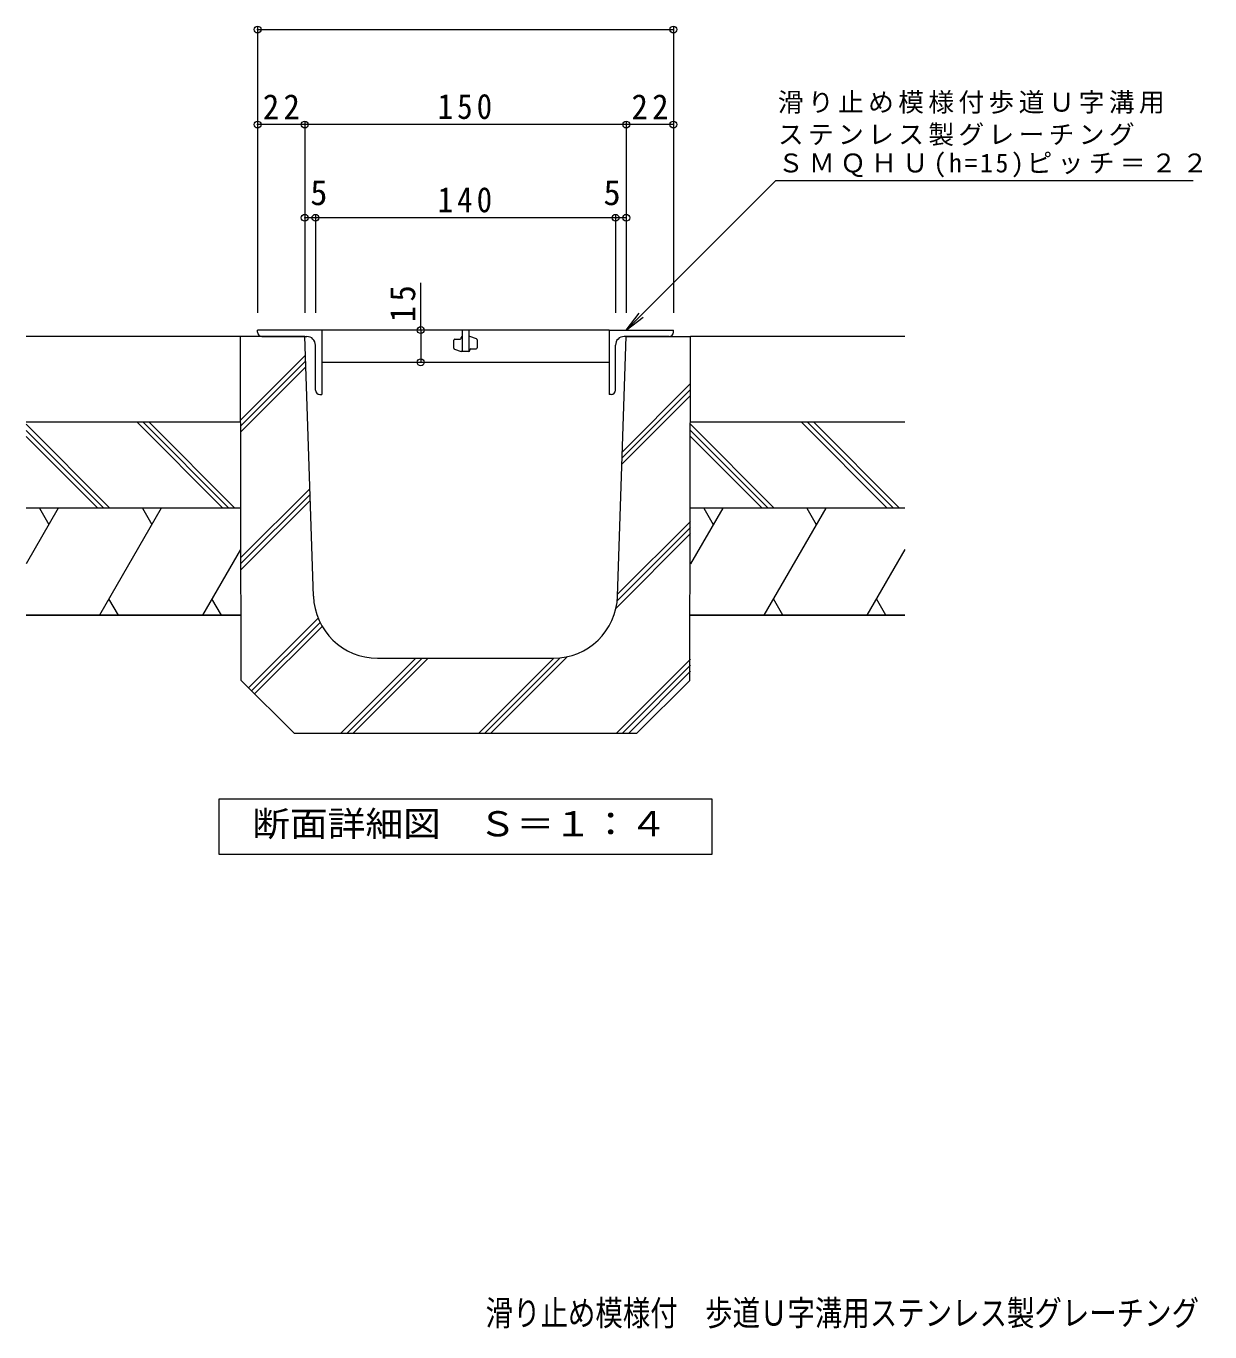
# Model space of a CAD drawing. Units: millimetres on the paper, enlarged 10 times, with parts at other scales. Extents: x -1570 to 1782, y -1355 to 1104.
# Drawn here: x -1417 to -36, y -1355 to 167 of the extents above; entities that cross this region are included whole.
import ezdxf
from ezdxf.enums import TextEntityAlignment as Align

# ---------------------------------------------------------------- set-up
doc = ezdxf.new("R2010")
doc.units = ezdxf.units.MM
doc.header["$LTSCALE"] = 10
doc.header["$PDMODE"] = 32
doc.header["$PDSIZE"] = 8
for name, color, linetype, lineweight in [('A-0', 7, 'Continuous', 9), ('A-2', 3, 'Continuous', 9), ('A-5', 7, 'Continuous', 9), ('A-6', 6, 'Continuous', 5)]:
    doc.layers.add(name, color=color, linetype=linetype, lineweight=lineweight)
doc.layers.add('F-5', color=2, linetype='Continuous')
doc.styles.add('ＭＳ ゴシック', font='')
doc.styles.get('ＭＳ ゴシック').set_extended_font_data('MS Gothic')

msp = doc.modelspace()

# ---------------------------------------------------------------- linework, layer by layer
at = {"layer": 'A-0'}
for p, q in [((-1146.8, 165.82), (-1146.8, -167.55)), ((-1146.8, 162.82), (-661.8, 162.82)), ((-661.8, 165.82), (-661.8, -167.55)), ((-1091.8, 52.12), (-1146.8, 52.12)), ((-1091.8, 55.12), (-1091.8, -167.55)), ((-716.8, 52.12), (-1091.8, 52.12)), ((-716.8, 55.12), (-716.8, -167.55)), ((-661.8, 52.12), (-716.8, 52.12)), ((-1079.3, -56.63), (-1091.8, -56.63)), ((-1079.3, -53.63), (-1079.3, -167.55)), ((-729.3, -56.63), (-1079.3, -56.63)), ((-729.3, -53.63), (-729.3, -167.55)), ((-716.8, -56.63), (-729.3, -56.63)), ((-956.48, -187.55), (-956.48, -132.45)), ((-956.48, -187.55), (-956.48, -225.05))]:
    msp.add_line(p, q, dxfattribs=at)
for p in [(-1146.8, 162.82), (-661.8, 162.82), (-1146.8, 52.12), (-1091.8, 52.12), (-716.8, 52.12), (-661.8, 52.12), (-1091.8, -56.63), (-1079.3, -56.63), (-729.3, -56.63), (-716.8, -56.63), (-956.48, -187.55), (-956.48, -225.05)]:
    msp.add_point(p, dxfattribs=at)
at = {"layer": 'A-2'}
for p, q in [((-1071.8, -187.55), (-1146.8, -187.55)), ((-1146.8, -190.05), (-1146.8, -187.55)), ((-1141.8, -195.05), (-1089.3, -195.05)), ((-1071.8, -187.55), (-1071.8, -262.55)), ((-736.8, -187.55), (-1071.8, -187.55)), ((-909.3, -196.93), (-909.3, -196.3)), ((-908.05, -187.55), (-908.05, -212.55)), ((-900.55, -187.55), (-908.05, -187.55)), ((-900.55, -187.55), (-900.55, -212.55)), ((-899.3, -195.05), (-900.55, -195.05)), ((-891.38, -197.88), (-899.3, -195.05)), ((-736.8, -187.55), (-736.8, -262.55)), ((-736.8, -187.55), (-661.8, -187.55)), ((-666.8, -195.05), (-719.3, -195.05)), ((-661.8, -190.05), (-661.8, -187.55)), ((-1079.3, -257.55), (-1079.3, -205.05)), ((-918.05, -208.54), (-918.05, -199.42)), ((-917.22, -209.72), (-909.3, -212.55)), ((-916.8, -198.17), (-910.55, -198.17)), ((-900.55, -212.55), (-909.3, -212.55)), ((-899.3, -211.3), (-899.3, -210.68)), ((-898.05, -209.42), (-891.8, -209.42)), ((-890.55, -199.06), (-890.55, -208.17)), ((-729.3, -257.55), (-729.3, -205.05)), ((-1071.8, -225.05), (-736.8, -225.05)), ((-1074.3, -262.55), (-1071.8, -262.55)), ((-734.3, -262.55), (-736.8, -262.55))]:
    msp.add_line(p, q, dxfattribs=at)
for centre, radius, start, end in [((-1141.8, -190.05), 5, 180, 270), ((-1089.3, -205.05), 10, 0, 90), ((-910.55, -196.93), 1.25, 270, 0), ((-908.05, -196.3), 1.25, 90, 180), ((-891.8, -199.06), 1.25, 0, 70.34616), ((-719.3, -205.05), 10, 90, 180), ((-666.8, -190.05), 5, 270, 0), ((-916.8, -199.42), 1.25, 90, 180), ((-916.8, -208.54), 1.25, 180, 250.34616), ((-900.55, -211.3), 1.25, 270, 0), ((-898.05, -210.68), 1.25, 90, 180), ((-891.8, -208.17), 1.25, 270, 0), ((-1074.3, -257.55), 5, 180, 270), ((-734.3, -257.55), 5, 270, 0)]:
    msp.add_arc(centre, radius, start, end, dxfattribs=at)
at = {"layer": 'A-5'}
for p, q in [((-716.79, -187.55), (-542.33, -13.08)), ((-542.33, -13.08), (-55.59, -13.08)), ((-716.79, -187.55), (-701.58, -167.72)), ((-716.79, -187.55), (-696.96, -172.33))]:
    msp.add_line(p, q, dxfattribs=at)
msp.add_lwpolyline([(-1191.8, -799), (-1191.8, -734.01), (-616.8, -734.01), (-616.8, -799)], close=True, dxfattribs=at)
at = {"layer": 'A-6'}
for p, q in [((-1166.8, -195.05), (-1416.8, -195.05)), ((-1165.93, -595.91), (-1166.8, -195.05)), ((-1091.8, -195.05), (-1166.8, -195.05)), ((-1081.71, -497.55), (-1091.8, -195.05)), ((-726.88, -497.55), (-716.8, -195.05)), ((-716.8, -195.05), (-641.8, -195.05)), ((-391.8, -195.05), (-641.8, -195.05)), ((-1166.59, -292.39), (-1091.07, -216.87)), ((-1166.57, -299.45), (-1090.84, -223.71)), ((-1166.56, -306.5), (-1090.61, -230.56)), ((-721.51, -336.59), (-641.8, -256.87)), ((-721.27, -329.28), (-641.8, -249.8)), ((-721.76, -343.91), (-641.8, -263.94)), ((-1166.8, -295.05), (-1416.8, -295.05)), ((-1319.13, -395.05), (-1416.8, -297.39)), ((-1187.33, -395.05), (-1287.33, -295.05)), ((-1180.26, -395.05), (-1280.26, -295.05)), ((-1173.18, -395.05), (-1273.18, -295.05)), ((-391.8, -295.05), (-641.8, -295.05)), ((-544.13, -395.05), (-641.8, -297.39)), ((-412.33, -395.05), (-512.33, -295.05)), ((-405.26, -395.05), (-505.26, -295.05)), ((-398.18, -395.05), (-498.18, -295.05)), ((-1326.2, -395.05), (-1416.8, -304.46)), ((-1333.27, -395.05), (-1416.8, -311.53)), ((-551.2, -395.05), (-641.8, -304.46)), ((-558.27, -395.05), (-641.8, -311.53)), ((-1166.24, -452.78), (-1085.88, -372.42)), ((-1166.23, -459.83), (-1085.65, -379.26)), ((-1166.8, -395.05), (-1416.8, -395.05)), ((-1379.26, -395.05), (-1416.8, -460.06)), ((-1401.33, -395.05), (-1390.3, -414.16)), ((-1259.08, -395.05), (-1331.24, -520.05)), ((-1281.14, -395.05), (-1270.11, -414.16)), ((-1166.21, -466.89), (-1085.43, -386.11)), ((-391.8, -395.05), (-641.8, -395.05)), ((-604.26, -395.05), (-641.8, -460.06)), ((-626.33, -395.05), (-615.3, -414.16)), ((-484.08, -395.05), (-556.24, -520.05)), ((-506.14, -395.05), (-495.11, -414.16)), ((-726.84, -495.58), (-641.8, -410.53)), ((-728.68, -511.56), (-641.8, -424.68)), ((-727.27, -503.08), (-641.8, -417.61)), ((-1166.8, -443.39), (-1211.06, -520.05)), ((-391.8, -443.39), (-436.06, -520.05)), ((-1309.18, -520.05), (-1320.21, -500.94)), ((-1188.99, -520.05), (-1200.02, -500.94)), ((-534.18, -520.05), (-545.21, -500.94)), ((-413.99, -520.05), (-425.02, -500.94)), ((-1416.8, -520.05), (-1166.8, -520.05)), ((-1166.8, -520.05), (-1416.8, -520.05)), ((-1157.29, -604.56), (-1076.17, -523.44)), ((-1153.75, -608.09), (-1073.97, -528.32)), ((-641.8, -520.05), (-391.8, -520.05)), ((-391.8, -520.05), (-641.8, -520.05)), ((-1150.22, -611.63), (-1071.5, -532.91)), ((-1049.54, -657.55), (-962.04, -570.05)), ((-1042.47, -657.55), (-954.97, -570.05)), ((-1035.4, -657.55), (-947.9, -570.05)), ((-1006.75, -570.05), (-801.84, -570.05)), ((-888.81, -657.55), (-801.31, -570.05)), ((-881.74, -657.55), (-793.81, -569.62)), ((-874.67, -657.55), (-785.33, -568.21)), ((-728.08, -657.55), (-641.68, -571.15)), ((-721.01, -657.55), (-641.68, -578.22)), ((-713.94, -657.55), (-641.68, -585.29)), ((-1104.3, -657.55), (-1165.93, -595.91)), ((-1104.3, -657.55), (-704.3, -657.55))]:
    msp.add_line(p, q, dxfattribs=at)
msp.add_lwpolyline([(-704.3, -657.55), (-642.66, -595.91), (-641.8, -195.05)], dxfattribs=at)
for centre, start, end in [((-1006.75, -495.05), 181.90915, 270), ((-801.84, -495.05), 270, 358.09085)]:
    msp.add_arc(centre, 75, start, end, dxfattribs=at)

# ---------------------------------------------------------------- texts
at = {"layer": 'A-0', "color": 2, "style": 'ＭＳ ゴシック'}
for p in [(-1085.35, -50.63), (-743.3, -50.63)]:
    msp.add_text('5', height=29.33, dxfattribs=at).set_placement(p, align=Align.BOTTOM_LEFT)
at = {"layer": 'A-0', "color": 2, "char_height": 29.33, "attachment_point": 7, "style": 'ＭＳ ゴシック'}
for s, insert in [('\\T1.27;\\W0.95;22', (-1140.55, 58.12)), ('\\T1.27;\\W0.9;150', (-936.8, 58.12)), ('\\T1.27;\\W0.95;22', (-710.55, 58.12)), ('\\T1.27;\\W0.9;140', (-936.8, -50.63))]:
    msp.add_mtext(s, dxfattribs=dict(at, insert=insert))
at = {"layer": 'A-0', "color": 2, "insert": (-962.48, -178.35), "char_height": 29.33, "attachment_point": 7, "rotation": 90, "style": 'ＭＳ ゴシック'}
msp.add_mtext('\\T1.27;\\W0.95;15', dxfattribs=at)
at = {"layer": 'A-5', "color": 2, "style": 'ＭＳ ゴシック', "width": 1.1}
msp.add_text('断面詳細図\u3000Ｓ＝１：４', height=29.33, dxfattribs=at).set_placement((-1153.03, -786.51), align=Align.BOTTOM_LEFT)
at = {"layer": 'A-5', "char_height": 21.99, "attachment_point": 7, "style": 'ＭＳ ゴシック'}
for s, insert in [('\\T1.17;滑り止め模様付歩道Ｕ字溝用', (-539.92, 64.54)), ('\\T1.17;ステンレス製グレーチング', (-539.92, 27.08)), ('\\T1.21;ＳＭＱＨＵ(h=15)ピッチ＝２２', (-539.92, -9.56))]:
    msp.add_mtext(s, dxfattribs=dict(at, insert=insert))
at = {"layer": 'F-5', "style": 'ＭＳ ゴシック', "width": 0.8}
msp.add_text('滑り止め模様付\u3000歩道Ｕ字溝用ステンレス製グレーチング ＳＭＱＨＵ\u3000１５１５\u3000Ｐ＝２２', height=29.33, dxfattribs=at).set_placement((-880.8, -1356.84), align=Align.BOTTOM_LEFT)

doc.saveas('drawing.dxf')
